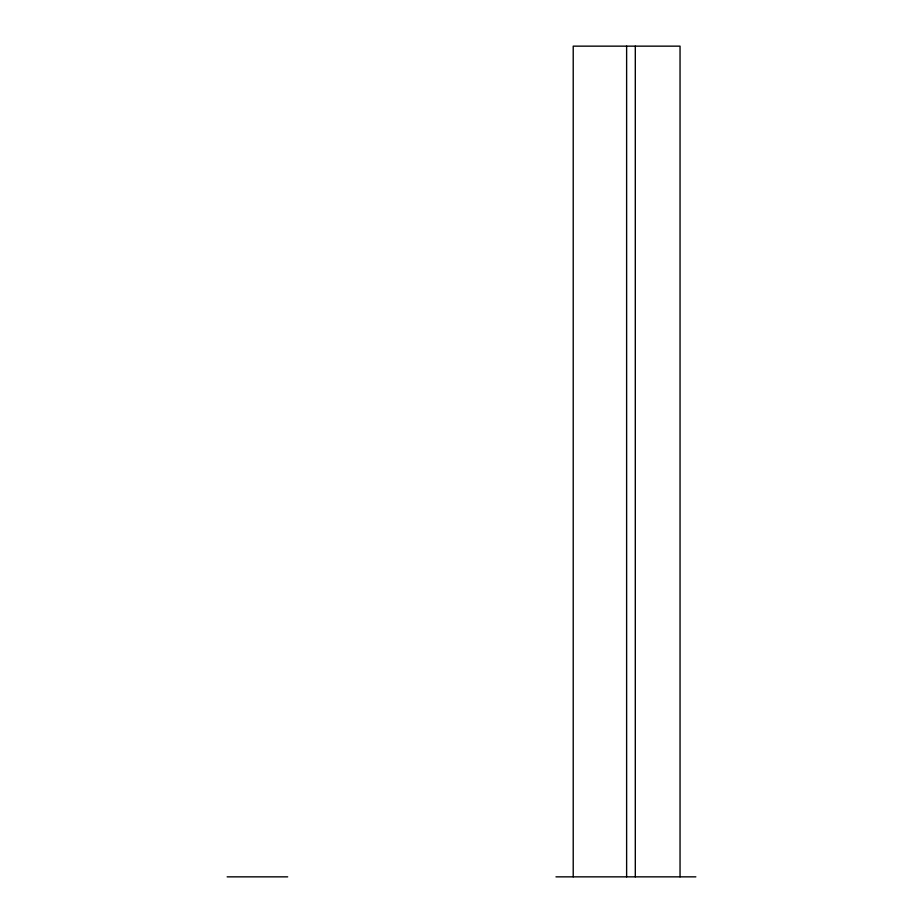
<?xml version="1.0" encoding="UTF-8"?>
<svg xmlns="http://www.w3.org/2000/svg" width="923" height="923" viewBox="0 0 923 923"><rect width="100%" height="100%" fill="white"/><g stroke="black" fill="none" stroke-linecap="round" stroke-linejoin="round"><path stroke-width="1.38" d="M227.15 876.85L287.688 876.85M555.969 876.85L695.85 876.85M680.043 876.85L680.043 46.15L573.218 46.15L573.218 876.85M635.301 46.15L635.301 876.85M626.625 46.15L626.625 876.85"/></g></svg>
